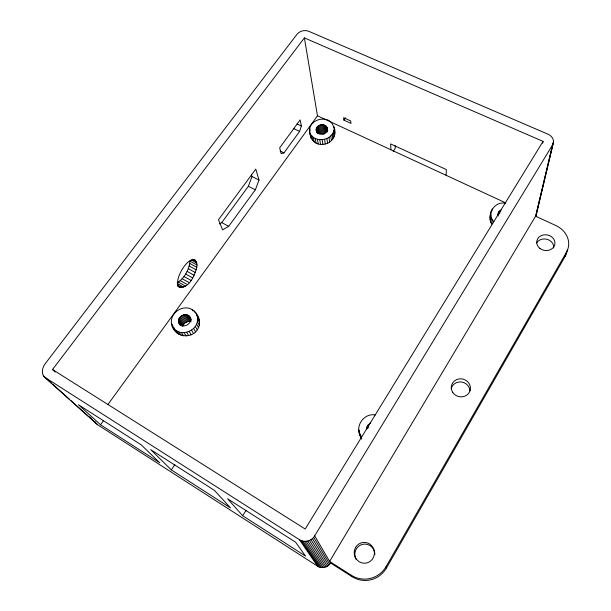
<?xml version="1.0" encoding="UTF-8"?>
<svg xmlns="http://www.w3.org/2000/svg" width="611" height="611" viewBox="0 0 611 611"><rect width="100%" height="100%" fill="white"/><g stroke="black" fill="none" stroke-linecap="round" stroke-linejoin="round"><path stroke-width="0.92" d="M366.608 429.128L367.539 425.493L370.388 422.965M361.643 439.088L359.734 434.933L359.428 430.404M446.061 175.288L446.366 169.583L390.628 143.929L390.91 149.771M359.734 434.933C355.48 424.928 364.469 413.005 375.307 414.9M334.599 135.107C335.134 128.02 332.384 119.267 323.822 119.183C317.224 118.534 309.533 123.208 309.525 130.364C309.67 137.849 314.413 145.601 322.921 144.326C331.765 144.104 337.646 134.519 333.759 126.393M553.429 142.607C554.055 138.964 551.374 135.589 548.128 134.26L308.792 31.298C304.805 29.656 299.772 30.817 297.053 34.216L45.298 363.598C42.419 367.287 40.853 373.252 44.397 377.033L97.516 424.668L317.598 566.198C321.821 569.024 328.122 567.405 330.475 562.914L314.68 535.839L552.543 144.952L553.429 142.607L535.832 216.531M316.162 129.83C316.108 123.773 326.793 122.658 327.42 128.913C327.504 134.993 316.75 136.116 316.162 129.83L316.651 132.625M310.518 133.733L310.686 137.032L311.434 138.896M177.213 282.817C184.499 278.204 189.189 269.672 189.99 261.164L197.07 265.052C196.108 273.3 188.425 291.546 177.748 286.238M199.323 325.243C200.95 316.949 193.931 307.058 184.988 307.944C178.114 308.387 171.729 314.039 171.34 321.073C170.996 337.83 195.115 341.595 199.323 325.243L197.384 321.798L197.536 316.979L195.719 312.672M180.283 325.197C173.073 317.865 188.448 309.158 191.06 319.225M490.725 213.27L491.282 217.76L492.313 219.868L491.672 224.145C486.394 214.881 493.955 201.187 505.244 203.142M491.213 211.062L490.098 217.585M490.114 219.83L490.748 215.53M491.947 210.726L492.199 208.993M490.648 222.045L491.282 217.76M497.919 214.667L498.645 212.002L501.142 209.871M498.232 214.576L498.645 212.002M498.744 214.591L499.302 211.154M499.722 213.01L500.149 210.428M498.194 212.956L498.24 216.027M542.66 143.257L543.064 141.393L304.385 37.897L52.531 369.525L55.28 372.099M567.291 249.876A22.691 19.491 9.8 0 1 565.144 256.36L386.519 567.909A25.83 25.036 82.5 0 1 351.867 576.563L351.18 575.188L329.604 561.417L535.595 216.195L552.543 144.952M535.748 216.691L553.52 141.37M310.564 134.221C315.841 143.218 331.712 140.507 333.927 130.395M299.611 131.403L301.353 125.981L300.146 119.909L279.701 147.809L281.136 153.674L283.962 152.88L299.611 131.403L293.593 128.562M565.144 256.36L566.435 252.297A22.897 19.621 9.6 0 0 555.827 225.528L535.595 216.195M173.249 327.809C179.741 336.844 195.184 332.132 197.384 321.798M219.372 223.924L221.709 222.618L248.379 186.286L252.022 176.526L251.495 174.845M255.345 189.8L259.018 180.031L255.765 169.117L218.494 219.731L222.587 229.851L228.713 226.299L255.345 189.8L248.379 186.286M386.519 567.909L386.183 566.443L566.435 252.297M185.904 314.604L189.929 321.523C187.18 321.203 184.362 322.776 183.17 325.273L179.015 318.415M543.064 141.393L305.195 529.027L52.531 369.525M242.666 515.715L227.582 498.767L295.625 542.247L305.561 556.102L242.666 515.715L246.195 510.216M44.397 377.033L299.459 539.704C304.454 543.003 311.847 541.086 314.68 535.839M393.201 151.307L395.279 148.252L395.172 145.624M171.279 469.874L150.718 449.643L214.423 490.358L230.469 507.886L171.279 469.874L174.845 464.635M343.909 120.138L343.603 117.702L350.691 120.947L350.966 123.384L343.909 120.138L345.521 117.87M100.555 424.76L78.475 404.734L141.301 444.923L159.761 462.779L100.555 424.76L103.633 420.498M107.864 404.597L317.476 115.807L304.385 37.897M317.476 115.807L505.755 202.898M297.038 123.949L301.353 125.981M280.128 151.024L283.962 152.88M252.022 176.526L259.018 180.031M221.709 222.618L228.713 226.299M197.07 265.052C193.611 246.859 171.34 280.464 179.329 287.124M194.015 259.476L195.604 260.347M192.488 259.308L196.444 261.477M191.419 260.034L196.941 263.066M189.777 263.463L196.841 267.351M189.204 265.999L196.253 269.886M188.295 268.672L195.337 272.559M187.096 271.376L194.13 275.271M185.637 274.018L192.664 277.921M183.98 276.5L191.006 280.418M182.177 278.738L189.211 282.664M180.306 280.64L187.348 284.573M178.42 282.129L185.477 286.085M177.389 283.596L183.674 287.124M177.282 285.009L182.009 287.659M178.175 286.33L180.543 287.659M330.475 562.914L351.867 576.563M97.516 424.668L89.427 417.229M89.542 416.725L91.665 418.634M43.518 375.948L51.286 382.937M52.699 384.204L69.654 399.449M71.067 400.717L88.015 415.954M196.62 315.016L198.804 318.209M179.359 323.693C183.468 329.52 193.748 322.761 189.654 316.758M492.313 219.868L493.803 221.785M299.459 539.704L317.598 566.198M300.994 540.506L318.904 566.878M302.628 541.056L320.301 567.359M304.339 541.331L321.753 567.596M306.08 541.323L323.227 567.596M307.799 541.048L324.685 567.367M174.807 329.589L176.953 332.964M172.126 325.739L174.288 329.138L173.646 326.885M171.477 323.463L172.776 325.518M309.464 540.483L326.083 566.878M176.747 331.009L178.878 334.377M178.992 332.017L181.1 335.378M181.452 332.575L183.537 335.928M311.022 539.666L327.381 566.176M359.176 432.275L361.59 437.262M184.026 332.651L186.095 336.004M178.542 321.707L180.856 325.487M178.84 322.745L180.23 325.014M178.465 320.607L181.711 325.915M186.63 332.247L188.669 335.607M178.633 319.5L182.796 326.335M312.442 538.612L328.603 565.29M179.619 317.407L183.758 324.273M189.143 331.376L191.167 334.744M180.398 316.498L184.53 323.387M181.345 315.742L185.454 322.639M313.687 537.344L329.65 564.205M191.48 330.077L193.481 333.453M182.406 315.154L186.492 322.058M183.552 314.757L187.615 321.669M184.728 314.573L188.776 321.485M193.55 328.397L195.528 331.788M187.019 314.856L191.029 321.768M188.043 315.307L191.151 320.676M195.26 326.404L197.223 329.81M188.936 315.948L191.144 319.782M196.559 324.174L198.506 327.595M192.205 309.525L192.992 310.938M197.72 319.37L199.652 322.829M194.138 310.915L194.924 312.328M197.536 316.979L199.476 320.454M174.662 329.825L175.403 331.193M95.201 421.819L95.782 422.942M333.919 129.899L334.752 133.099M358.772 429.548L359.329 432.221M360.131 434.879L360.681 437.522M309.525 130.364L310.686 137.032M309.701 128.356L310.136 130.708M311.755 135.909L312.611 140.576M313.328 137.345L314.176 142.012M366.982 426.631L367.303 428.418M315.23 138.483L316.063 143.134M316.238 128.906L316.895 132.64M317.392 139.262L318.209 143.921M367.539 425.493L368.013 428.181M317.025 127.149L318.155 133.702M316.536 127.997L317.506 133.61M317.705 126.378L318.98 133.878M319.729 139.667L320.523 144.318M368.311 424.469L368.777 427.173M318.53 125.729L319.965 134.176M322.142 139.675L322.921 144.326M319.492 125.217L320.905 133.672M320.531 124.865L322.089 134.26M321.623 124.69L323.166 134.084L324.242 134.092L322.723 124.69M324.548 139.277L325.304 143.936M323.784 124.865L325.136 133.328M324.769 125.217L325.961 132.74M326.839 138.506L327.58 143.173M325.648 125.729L326.526 131.365M327.275 128.005L327.71 130.815M326.923 127.149L327.504 130.907M326.373 126.385L327.252 132.014M328.939 137.376L329.665 142.05M330.765 135.94L331.468 140.622M332.231 134.252L332.926 138.941M333.3 132.381L333.988 137.078M386.183 566.443A26.074 25.288 82.8 0 1 351.18 575.188M536.626 242.934A9.081 7.798 9.7 0 1 547.257 239.367A9.081 7.798 9.7 0 1 553.719 247.99M451.246 388.474A9.539 8.921 14.6 0 1 461.45 381.997A9.539 8.921 14.6 0 1 469.966 390.88M356.083 559.302A10.334 10.013 82.5 0 1 362.43 544.363A10.334 10.013 82.5 0 1 374.879 554.605M355.648 547.357A10.425 10.112 82.7 0 0 364.133 563.22A10.425 10.112 82.7 0 0 373.168 547.823A10.425 10.112 82.7 0 0 355.648 547.357M452.705 392.338A9.623 8.989 14.2 0 0 469.309 392.361A9.623 8.989 14.2 0 0 460.564 378.812A9.623 8.989 14.2 0 0 452.705 392.338M539.841 248.341A9.157 7.851 9.6 0 0 554.788 244.553A9.157 7.851 9.6 0 0 542.858 235.075A9.157 7.851 9.6 0 0 539.841 248.341"/></g></svg>
